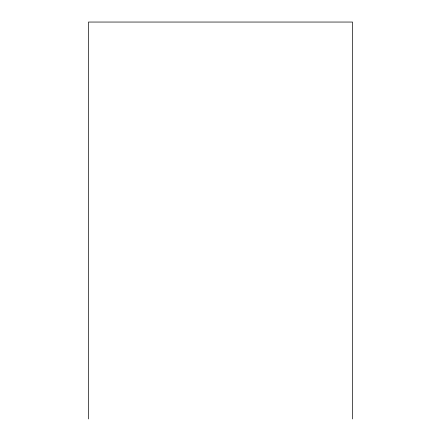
<?xml version="1.0" encoding="UTF-8"?>
<svg xmlns="http://www.w3.org/2000/svg" width="441" height="441" viewBox="0 0 441 441"><rect width="100%" height="100%" fill="white"/><g stroke="black" fill="none" stroke-linecap="round" stroke-linejoin="round"><path stroke-width="0.66" d="M352.53 418.95L352.53 22.05L88.47 22.05L88.47 418.95"/></g></svg>
